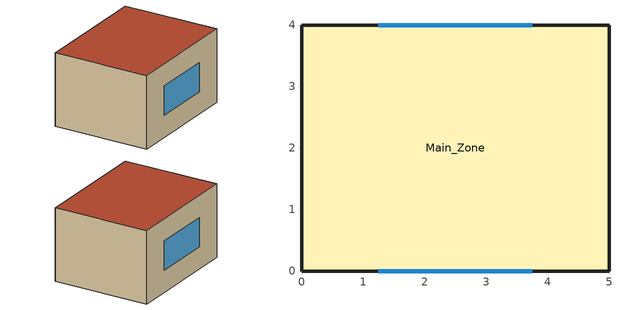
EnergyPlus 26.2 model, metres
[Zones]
Main_Zone
 floor ground (Floor_Construction): 0,0 0,4 5,4 5,0 z0
 wall outside (Exterior_Wall_Construction): 0,0 5,0 5,4 0,4 0,0 z0:3
 window (Window_Construction): 1.25,0 3.75,0 / 3.75,4 1.25,4 z0.9:2.1
 roof outside (Roof_Construction): 0,4 0,0 5,0 5,4 z3
[Building]
Passive_Shelter: North Axis {deg}=0; Terrain=Suburbs; Loads Convergence Tolerance Value {W}=0.04; Temperature Convergence Tolerance Value {deltaC}=0.4; Solar Distribution=FullExterior; Maximum Number of Warmup Days=25; Minimum Number of Warmup Days=6
[Site:GroundTemperature:BuildingSurface]
18.91, 20.4, 23.32, 26.07, 31.28, 34.03, 34.79, 33.39, 30.18, 26.17, 22.23, 19.62
[Material]
MediumBrick_200mm: Rough, 0.2, 0.89, 1920, 790
Wall_Insulation; Roof_Insulation: VerySmooth, 0.05, 0.038, 30, 1200
Plaster_15mm: Smooth, 0.015, 0.72, 1600, 840
Roof_Concrete_100mm: Rough, 0.1, 1.13, 2000, 1000
Roof_Outer_Finish: Rough, 0.01, 0.8, 1800, 900, 0.9, 0.7, 0.9
Floor_Concrete_150mm: Rough, 0.15, 1.311, 2240, 837
[WindowMaterial:Glazing]
Clear_6mm_Glass: SpectralAverage, , 0.006, 0.78, 0.07, 0.07, 0.88, 0.08, 0.08, 0, 0.84, 0.84, 0.9
[Construction]
Exterior_Wall_Construction: Plaster_15mm, MediumBrick_200mm, Wall_Insulation, Plaster_15mm
Roof_Construction: Roof_Outer_Finish, Roof_Insulation, Roof_Concrete_100mm, Plaster_15mm
Floor_Construction: Floor_Concrete_150mm
Window_Construction: Clear_6mm_Glass
[Zone]
Main_Zone: 0, 0, 0, 0, 1, 1, 3, 60
[People]
Shelter_Occupants: Main_Zone, Always_On, People, 2, , , 0.3, , Shelter_Activity_Sched
[ZoneVentilation:DesignFlowRate]
Natural_Ventilation: Main_Zone, Always_On, AirChanges/Hour, , , , 5, Natural, 0, 1, 1, 0, 0, 0, 24, , , , 1
[ZoneInfiltration:DesignFlowRate]
Infiltration_0p5ACH: Main_Zone, Always_On, AirChanges/Hour, , , , 0.5
[Schedule:Constant]
Always_On: Fraction, 1
Shelter_Activity_Sched: AnyNumber, 125
